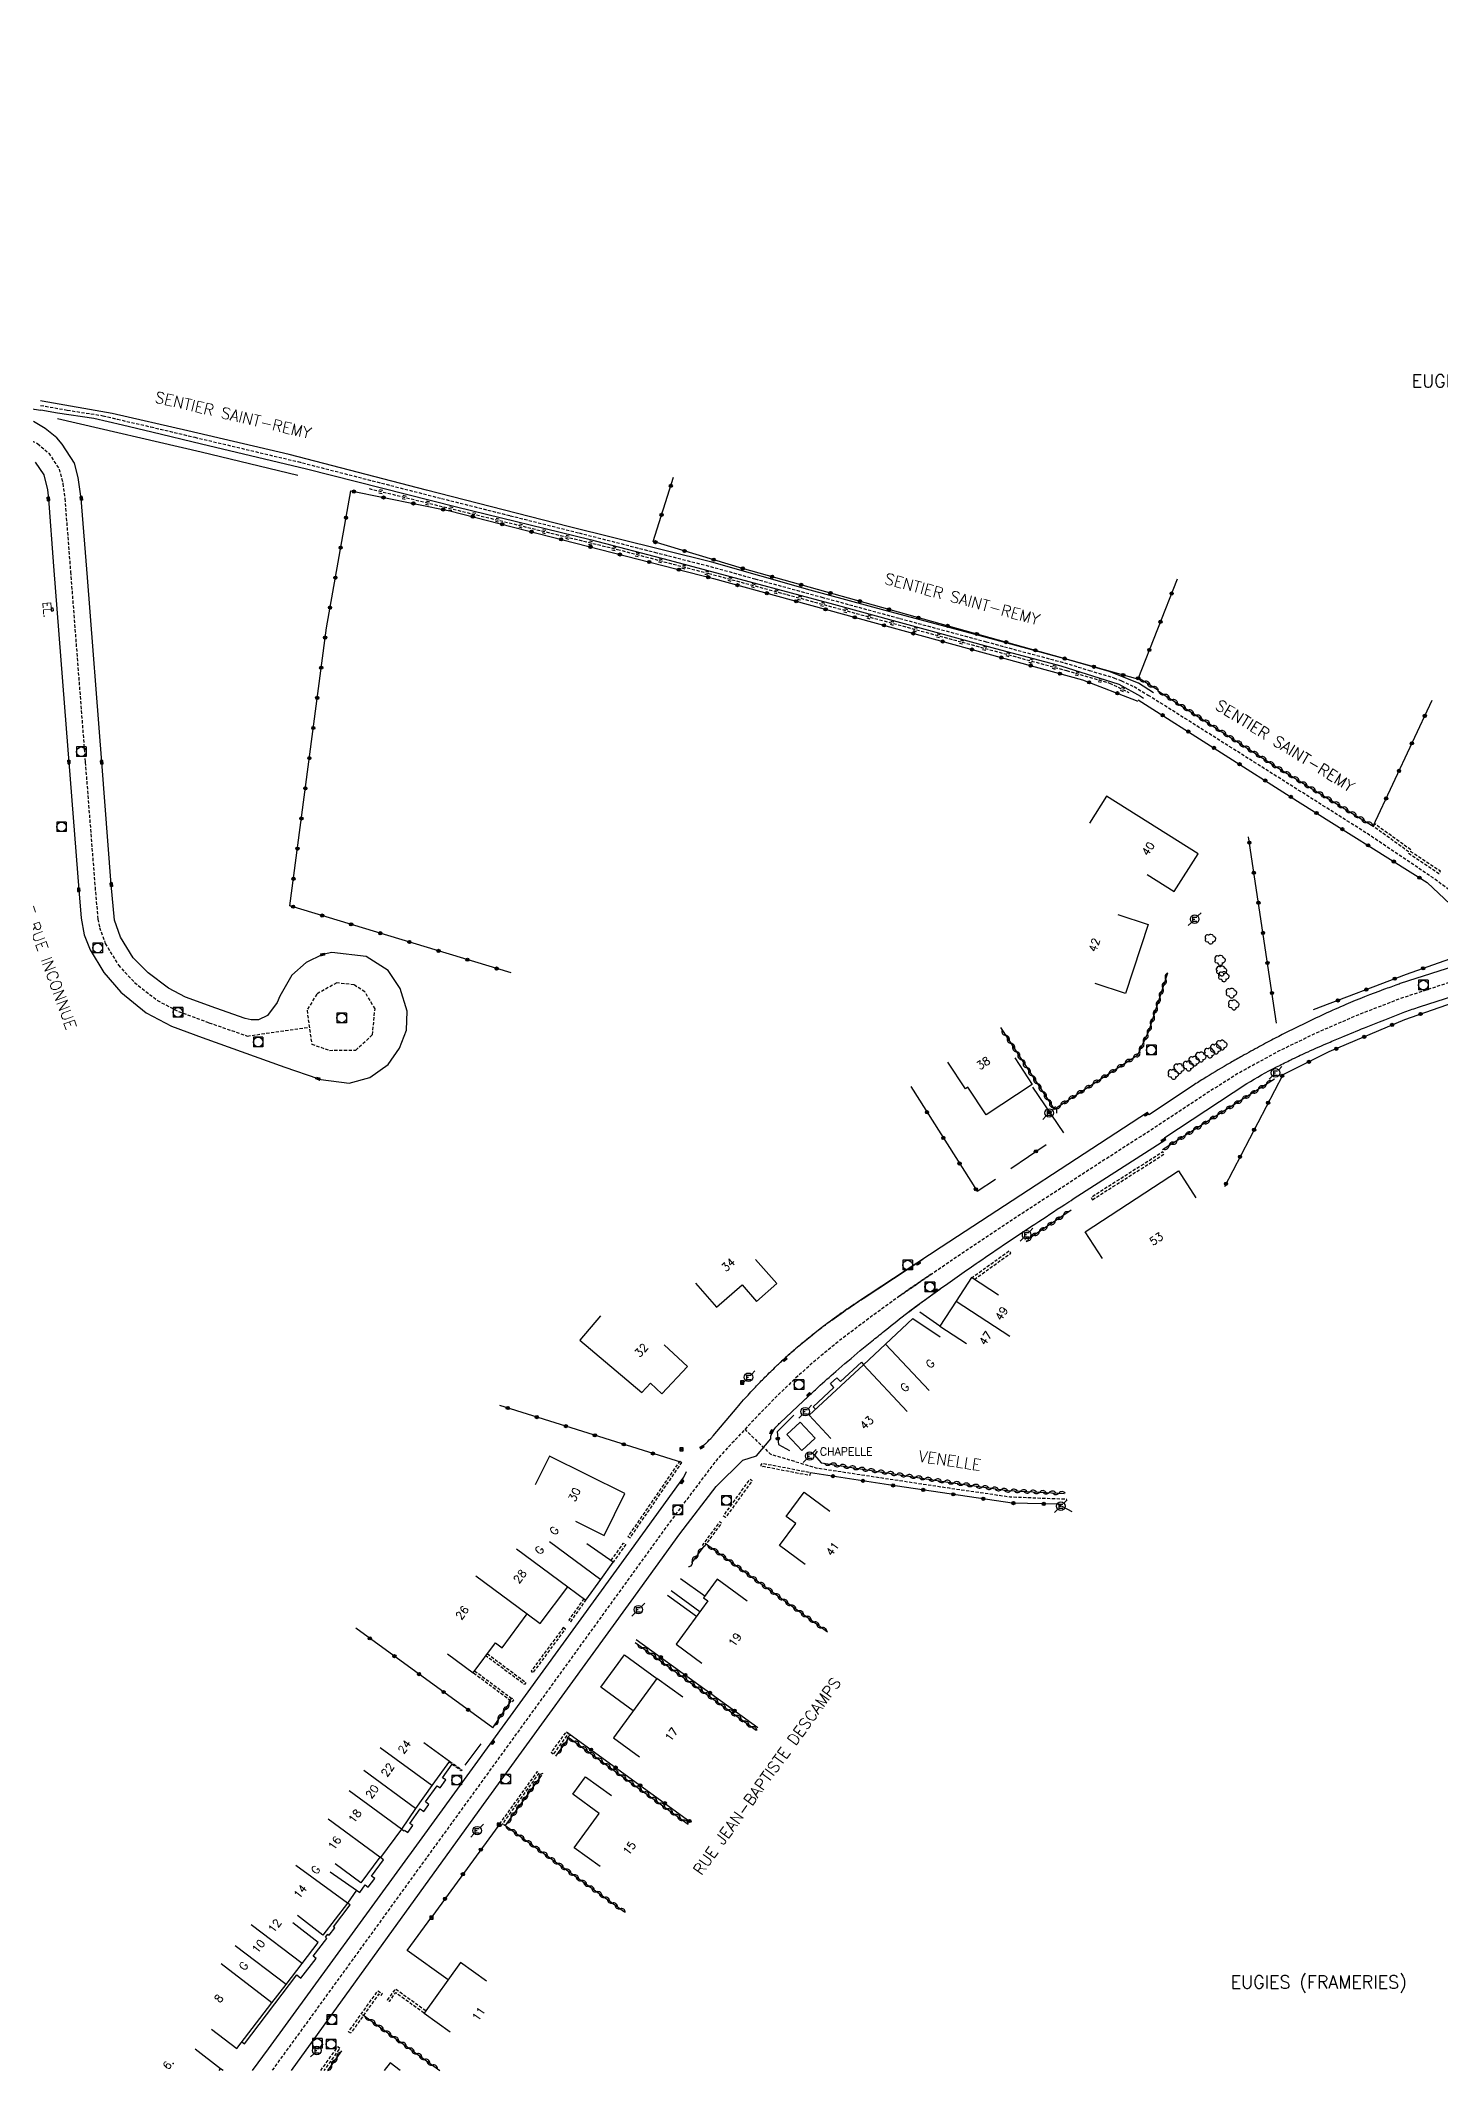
# Model space of a CAD drawing. Header units: millimetres. Extents: x 115000 to 115986, y 120000 to 121000.
# Drawn here: x 115221.2 to 115440, y 119999.9 to 120317.1 of the extents above; entities that cross this region are included whole.
import ezdxf
from ezdxf.enums import TextEntityAlignment as Align

# ---------------------------------------------------------------- set-up
doc = ezdxf.new("R2010")
doc.units = ezdxf.units.MM
doc.linetypes.add('DASHED', pattern=[0.75, 0.5, -0.25])
doc.layers.get('0').update_dxf_attribs({"linetype": 'CONTINUOUS'})
for name, color, linetype in [('W0001', 6, 'DASHED'), ('W0008', 7, 'CONTINUOUS'), ('W0100', 7, 'CONTINUOUS'), ('W0112', 1, 'DASHED'), ('W0220', 5, 'DASHED'), ('W0300', 7, 'CONTINUOUS'), ('W0302', 3, 'CONTINUOUS'), ('W0310', 3, 'CONTINUOUS'), ('W0322', 7, 'CONTINUOUS'), ('W0330', 7, 'CONTINUOUS'), ('W0400', 7, 'CONTINUOUS'), ('W0420', 7, 'CONTINUOUS'), ('W0471', 7, 'CONTINUOUS'), ('W0980', 7, 'CONTINUOUS'), ('W0984', 7, 'CONTINUOUS'), ('W0989', 7, 'CONTINUOUS'), ('W0991', 7, 'CONTINUOUS'), ('W1102', 7, 'CONTINUOUS')]:
    doc.layers.add(name, color=color, linetype=linetype)
doc.styles.get("Standard").update_dxf_attribs({"font": 'romans.shx', "width": 0.85})

# ---------------------------------------------------------------- blocks, each defined once
blk = doc.blocks.new('T400')
for p, q in [((-0.15, 0.3), (0.15, 0.3)), ((-0.15, -0.25), (-0.15, 0.3)), ((-0.15, 0.15), (0.15, 0.15)), ((-0.15, 0), (0.15, 0)), ((0.15, 0.3), (0.15, -0.25)), ((-0.15, -0.15), (0.15, -0.15)), ((-0.15, -0.25), (-0.15, -0.3)), ((-0.15, -0.3), (0.15, -0.3)), ((0.15, -0.3), (0.15, -0.25))]:
    blk.add_line(p, q)
blk = doc.blocks.new('T420')
for p, q in [((0.75, 0.75), (-0.75, 0.75)), ((-0.75, 0.75), (-0.75, -0.75)), ((0.75, 0.75), (0.75, -0.75)), ((0.75, -0.75), (-0.75, -0.75))]:
    blk.add_line(p, q)
blk.add_ellipse((0, 0), major_axis=(-0.53, 0.53), ratio=1, start_param=3.926991, end_param=10.210176)
blk = doc.blocks.new('t310o')
at = {"color": 0, "linetype": 'Continuous'}
for centre, start, end in [((-0.5, 0.38), 216.8699, 323.1304), ((0.5, -0.37), 36.8699, 143.1303)]:
    blk.add_arc(centre, 0.625, start, end, dxfattribs=at)
blk = doc.blocks.new('t322o')
at = {"color": 0, "linetype": 'Continuous'}
for radius in [0.25, 0.15]:
    blk.add_circle((0, 0), radius, dxfattribs=at)
blk = doc.blocks.new('t220o')
at = {"color": 0, "linetype": 'Continuous'}
for p, q in [((-0.25, 0.25), (0.25, 0.25)), ((-0.25, -0.25), (0.25, -0.25))]:
    blk.add_line(p, q, dxfattribs=at)
blk = doc.blocks.new('T471')
for p, q in [((-0.333334, 0.333334), (-0.333334, -0.333334)), ((-0.333334, 0.333334), (0.333334, 0.333334)), ((-0.333334, 0), (0, 0)), ((0.500001, 0.500001), (1.000002, 1.000002)), ((-0.500001, -0.500001), (-1.000002, -1.000002)), ((-0.333334, -0.333334), (0.333334, -0.333334))]:
    blk.add_line(p, q)
blk.add_ellipse((0, 0), major_axis=(0.471405, 0.471405), ratio=1, start_param=5.4977871438, end_param=11.780972451)
blk = doc.blocks.new('t330o')
at = {"color": 0, "linetype": 'Continuous'}
for p, q in [((0.25, -0.25), (-0.25, 0.25)), ((-0.25, -0.25), (0.25, 0.25)), ((-0.25, 0.25), (-0.25, -0.25)), ((0.25, 0.25), (-0.25, 0.25)), ((0.25, -0.25), (0.25, 0.25)), ((-0.25, -0.25), (0.25, -0.25)), ((-0.25, -0.25), (-0.25, -0.25))]:
    blk.add_line(p, q, dxfattribs=at)
blk = doc.blocks.new('T300')
for p, q in [((-0.8, 0.51), (-0.86, 0.34)), ((-0.86, 0.34), (-0.86, 0.17)), ((-0.86, 0.17), (-0.74, 0.06)), ((-0.69, 0.63), (-0.8, 0.51)), ((-0.8, -0.06), (-0.74, 0.06)), ((-0.74, 0.06), (-0.69, 0.11)), ((-0.57, 0.69), (-0.69, 0.63)), ((-0.46, 0.69), (-0.57, 0.69)), ((-0.29, 0.63), (-0.46, 0.69)), ((-0.29, 0.63), (-0.17, 0.74)), ((-0.23, 0.57), (-0.29, 0.63)), ((-0.17, 0.74), (-0.06, 0.8)), ((-0.06, 0.8), (0.06, 0.8)), ((0.06, 0.8), (0.23, 0.74)), ((0.23, 0.74), (0.34, 0.63)), ((0.34, 0.63), (0.4, 0.51)), ((0.46, 0.46), (0.34, 0.46)), ((0.4, 0.51), (0.4, 0.46)), ((0.57, 0.4), (0.46, 0.46)), ((0.57, 0.4), (0.69, 0.29)), ((0.69, 0.29), (0.74, 0.17)), ((0.74, 0.06), (0.69, -0.17)), ((0.74, 0.17), (0.74, 0.06)), ((-0.8, -0.17), (-0.8, -0.06)), ((-0.8, -0.23), (-0.8, -0.17)), ((-0.74, -0.34), (-0.8, -0.23)), ((-0.69, -0.4), (-0.74, -0.34)), ((-0.51, -0.46), (-0.69, -0.4)), ((-0.4, -0.46), (-0.51, -0.46)), ((-0.4, -0.46), (-0.34, -0.46)), ((-0.34, -0.46), (-0.34, -0.4)), ((-0.34, -0.51), (-0.34, -0.46)), ((-0.29, -0.63), (-0.34, -0.51)), ((-0.17, -0.74), (-0.29, -0.63)), ((-0.06, -0.8), (-0.17, -0.74)), ((0.06, -0.8), (-0.06, -0.8)), ((0.17, -0.74), (0.06, -0.8)), ((0.23, -0.69), (0.17, -0.74)), ((0.29, -0.46), (0.23, -0.46)), ((0.29, -0.63), (0.23, -0.69)), ((0.46, -0.4), (0.29, -0.46)), ((0.34, -0.51), (0.29, -0.63)), ((0.34, -0.51), (0.34, -0.46)), ((0.57, -0.34), (0.46, -0.4)), ((0.63, -0.29), (0.57, -0.34)), ((0.69, -0.17), (0.63, -0.29))]:
    blk.add_line(p, q)

msp = doc.modelspace()

# ---------------------------------------------------------------- linework, layer by layer
at = {"layer": 'W0001', "flags": 128}
for points in [[(115527.16, 120317.1), (115520.33, 120301.11), (115507.72, 120273.6), (115491.04, 120237.22), (115470.23, 120191.94), (115467.6, 120186.24), (115465.73, 120182.54), (115463.9, 120179.89), (115462.37, 120178.04), (115461.34, 120176.99), (115460.24, 120176.16), (115458.04, 120175.41), (115455.93, 120174.7), (115452.32, 120173.49), (115446.56, 120171.6), (115438.93, 120169.16), (115433.55, 120167.37), (115427.11, 120164.88), (115420.54, 120162.04), (115414.81, 120159.27), (115408.48, 120155.8), (115403.74, 120152.82), (115395.73, 120147.53), (115386.1, 120141.35), (115371.16, 120131.6), (115364.63, 120127.23), (115355.49, 120120.96)], [(115455.5, 120174.56), (115445.52, 120181.45), (115438.87, 120186.3), (115428.68, 120193.18), (115394.4, 120214.81)], [(115360.46, 120124.43), (115356.05, 120121.39), (115351.35, 120117.98), (115346.07, 120114.01), (115342.02, 120110.66), (115338.98, 120107.92), (115336.44, 120105.48), (115333.45, 120102.41), (115329.62, 120098.34), (115327.04, 120095.58), (115323.79, 120091.29), (115319.42, 120085.46), (115300.54, 120059.4), (115271.73, 120019.71), (115257.4, 120000)], [(115331.29, 120100.19), (115335.27, 120096.32), (115338.08, 120095.48), (115342.41, 120094.16), (115353.98, 120092.4), (115363.26, 120091.01), (115372.75, 120089.63), (115381.62, 120089.28)]]:
    msp.add_lwpolyline(points, dxfattribs=at)
at = {"layer": 'W0001'}
for points in [[(115119.67, 120269.91), (115164.24, 120263.48), (115208.8, 120257.04), (115217.12, 120255.81), (115220.78, 120254.15), (115222.51, 120252.65), (115224.14, 120250.18), (115224.73, 120247.9), (115225.03, 120245.55), (115225.92, 120234.12), (115228.22, 120204.39), (115229.75, 120184.86), (115230.19, 120179.87), (115230.44, 120178.57), (115231.35, 120176.06), (115233.41, 120172.68), (115235.92, 120169.97), (115239.5, 120167.16), (115242.8, 120165.43), (115247.56, 120163.68), (115253.55, 120161.61), (115263.25, 120162.98)], [(115221.24, 120260.12), (115225.41, 120259.38), (115230.99, 120258.51), (115233.24, 120257.96), (115238.49, 120256.76), (115245.33, 120255.14), (115261.46, 120251.33), (115283.89, 120245.58), (115294.65, 120242.89), (115305.42, 120240.19), (115317.21, 120237.18), (115325.95, 120234.95), (115332.9, 120233.02), (115343.35, 120230.16), (115355.53, 120226.84), (115369.01, 120223.2), (115372.59, 120222.23), (115381.28, 120219.9), (115385.15, 120218.73), (115389.01, 120217.56), (115390.16, 120217.11), (115392.14, 120216.19), (115394.42, 120214.82)], [(115262.88, 120165.63), (115263.61, 120160.33), (115266.4, 120159.37), (115270.5, 120159.41), (115273.1, 120161.8), (115273.51, 120165.85), (115271.93, 120168.51), (115270.21, 120169.61), (115267.52, 120169.91), (115264.4, 120168.15), (115262.88, 120165.63)]]:
    msp.add_lwpolyline(points, dxfattribs=at)
at = {"layer": 'W0008'}
msp.add_line((115395.21, 120215.23), (115392.85, 120216.74), dxfattribs=at)
for points in [[(115118.44, 120274.19), (115152.46, 120269.73), (115221.27, 120259.4)], [(115392.85, 120216.74), (115388.27, 120218.54), (115381.89, 120220.38), (115367.54, 120224.27), (115353.24, 120228.08), (115341.51, 120231.26), (115326.17, 120235.65), (115303.68, 120241.19), (115281.55, 120246.89), (115260.09, 120252.44), (115244.24, 120256.17), (115232.41, 120258.85), (115221.49, 120260.79), (115221.22, 120260.82)], [(115221.27, 120259.41), (115223.88, 120258.94), (115229.57, 120258.15), (115234.06, 120257.07), (115238.65, 120256.01), (115246.41, 120254.1), (115262.82, 120250.22), (115286.24, 120244.28), (115307.15, 120239.19), (115319.49, 120235.93), (115331.96, 120232.59), (115345.18, 120229.06), (115370.47, 120222.13), (115380.68, 120219.42), (115389.75, 120216.59), (115393.13, 120214.71), (115393.63, 120214.4)], [(115220.39, 120251.23), (115221.74, 120249.27), (115222.33, 120246.92), (115222.47, 120245.5), (115223.28, 120234.98), (115225.51, 120206.34), (115225.66, 120204.41), (115227.21, 120184.45), (115227.57, 120180.01), (115228.07, 120177.42), (115228.99, 120175.05), (115231.1, 120171.55), (115233.8, 120168.47), (115237.75, 120165.24), (115241.7, 120163.15), (115246.49, 120161.38), (115259.44, 120156.76), (115264.58, 120154.96), (115265.02, 120154.83), (115269.46, 120154.27), (115272.7, 120155.14), (115275.57, 120157.14), (115277.36, 120159.69), (115278.41, 120162.51), (115278.51, 120165.51), (115277.45, 120169.04), (115275.56, 120171.83), (115272.11, 120174.03), (115266.74, 120174.64), (115265.29, 120174.35), (115262.76, 120173.1), (115260.49, 120171.12), (115258.63, 120167.86), (115258.21, 120166.82), (115256.73, 120164.82), (115255.3, 120164.13), (115254.14, 120164.15), (115253.23, 120164.35), (115248.63, 120165.98), (115243.91, 120167.7), (115241.25, 120169.07), (115238.03, 120171.46), (115235.72, 120173.82), (115233.71, 120177.07), (115232.81, 120179.73), (115232.28, 120185.27), (115230.79, 120204.37), (115228.57, 120233.25), (115227.6, 120245.6), (115227.13, 120248.87), (115226.54, 120251.09), (115224.63, 120254.07), (115223.76, 120255.05), (115221.94, 120256.51), (115220.12, 120257.58)]]:
    msp.add_lwpolyline(points, dxfattribs=at)
at = {"layer": 'W0008', "flags": 128}
for points in [[(115449.4, 120174.82), (115433.76, 120169.79, 0.007841), (115433.36, 120169.66, 0.001388), (115431.15, 120168.86, 0.014571), (115425.26, 120166.53, 0.012418), (115418.5, 120163.42, 0.004148), (115414.22, 120161.28, 0.00712), (115411.76, 120159.97, 0.002577), (115409.04, 120158.47, 0.003771), (115407.2, 120157.42, 0.004902), (115403.41, 120155.17, 0.010075), (115401.6, 120154.02), (115394.52, 120149.31), (115394.25, 120149.67), (115362.02, 120128.64), (115348.91, 120120.03, 0.008732), (115346.74, 120118.55, 0.006642), (115343.94, 120116.52, 0.008725), (115343.36, 120116.07, 0.001194), (115339.23, 120112.73, 0.010379), (115338.54, 120112.15, 0.004027), (115336.82, 120110.6)], [(115356.97, 120118.53, -0.002535), (115360.13, 120120.89, -0.005777), (115361.54, 120121.9, -0.000155), (115367.46, 120126.06, -0.002985), (115367.77, 120126.27, -0.002025), (115372.31, 120129.35, -0.002126), (115376.66, 120132.24, -0.000733), (115381.31, 120135.3, -0.002591), (115382.63, 120136.15), (115397.13, 120145.44), (115396.95, 120145.75), (115409.76, 120154.18, -0.022255), (115414.41, 120156.77, -0.000959), (115416.41, 120157.78, -0.003801), (115416.92, 120158.03, -0.006582), (115419.35, 120159.16, -0.005088), (115422.53, 120160.56, -0.003227), (115424.63, 120161.45, -0.001939), (115428.16, 120162.89, -0.00471), (115434.49, 120165.37, -0.013402), (115436.75, 120166.16), (115461.28, 120174.02, 0.023338)], [(115324.28, 120097.36, 0.023605), (115325.01, 120097.81, 0.046852), (115325.34, 120098.08, 0.003658), (115326.18, 120098.94, 0.017276), (115326.35, 120099.13), (115330.1, 120103.58, -0.00829), (115331.12, 120104.76, -0.004735), (115332.97, 120106.77, -0.008223), (115334.45, 120108.3, -0.006855), (115336.28, 120110.08, -0.006313), (115337.48, 120111.2, -0.004452), (115339.23, 120112.74, -0.009633), (115341.96, 120115.02, -0.012241), (115344.19, 120116.73, -0.005542), (115347.07, 120118.77, -0.005917), (115349.82, 120120.63), (115359.14, 120126.76)], [(115260.48, 120000), (115290.48, 120041.54), (115313.57, 120073.31), (115321.13, 120083.86), (115326.83, 120091.23), (115331.02, 120095.33), (115333.14, 120096.05), (115335.35, 120098.67), (115335.35, 120098.96, -0.056066), (115335.37, 120099.1, -0.036028), (115335.57, 120099.64, -0.050885), (115335.77, 120099.99, -0.022594), (115336.29, 120100.64, -0.024204), (115336.84, 120101.2), (115340.47, 120104.62, -0.002271), (115341.08, 120105.2, -0.000832), (115342.77, 120106.75, -0.007493), (115345.51, 120109.2, -0.005471), (115349.36, 120112.46, -0.001892), (115351.41, 120114.14, -0.002053), (115353.32, 120115.68, -0.002859), (115356.8, 120118.44, -0.00891), (115357.94, 120119.3), (115361.77, 120122.09)]]:
    msp.add_lwpolyline(points, format="xyb", dxfattribs=at)
for points in [[(115342.35, 120103.31), (115341.99, 120103.69), (115345.24, 120106.71), (115344.71, 120107.35), (115345.69, 120108.24), (115346.28, 120107.66), (115349.53, 120110.66), (115349.86, 120110.26)], [(115254.35, 120000), (115256.85, 120003.42), (115280.48, 120035.79), (115313.62, 120081.42), (115321.79, 120092.68), (115322.19, 120093.6)], [(115319.25, 120074.25), (115323.76, 120070.96)], [(115319.79, 120074.97), (115324.29, 120071.69)], [(115321.26, 120076.88), (115325.07, 120074.14)], [(115313.88, 120056.21), (115308.81, 120059.88), (115312.48, 120064.94), (115317.55, 120061.27)], [(115277.64, 120037.71), (115278.05, 120037.43), (115278.13, 120037.54), (115278.64, 120037.17), (115279.41, 120038.28), (115278.94, 120038.62), (115280.59, 120040.88), (115281.13, 120040.49), (115281.91, 120041.59), (115281.4, 120041.97), (115283.2, 120044.47), (115283.69, 120044.16), (115284.56, 120045.4), (115284.08, 120045.74), (115285.56, 120047.84)], [(115270.62, 120028.2), (115271.13, 120027.83), (115271.97, 120029.01), (115272.46, 120028.64), (115273.46, 120029.98), (115272.98, 120030.39), (115274.84, 120032.93), (115274.37, 120033.27)], [(115252.71, 120004.48), (115253.12, 120004.17), (115261.31, 120014.95), (115261.94, 120014.46), (115264.29, 120017.5), (115263.82, 120017.85), (115266, 120020.65), (115265.77, 120020.84), (115266.12, 120021.31), (115266.34, 120021.14), (115267.22, 120022.28), (115267, 120022.44), (115269.62, 120025.87), (115269.19, 120026.13)], [(115284.93, 120014.19), (115278.53, 120018.78), (115282.38, 120024.01)], [(115249.78, 120000), (115249.36, 120000.27)]]:
    msp.add_lwpolyline(points, dxfattribs=at)
at = {"layer": 'W0100'}
for p, q in [((115222.87, 120228.49), (115222.9, 120228.03)), ((115222.9, 120228.03), (115223.21, 120228.05))]:
    msp.add_line(p, q, dxfattribs=at)
msp.add_lwpolyline([(115222.87, 120228.49), (115223.18, 120228.51), (115223.21, 120228.05)], dxfattribs=at)
at = {"layer": 'W0100', "flags": 128}
for points in [[(115394.17, 120186.82), (115398.4, 120184.16), (115402.15, 120190.09), (115387.86, 120199.1), (115385.19, 120194.88)], [(115389.62, 120180.6), (115394.37, 120179.04), (115390.81, 120168.25), (115386.07, 120169.82)], [(115373.49, 120158.2), (115376.24, 120154.03), (115369.04, 120149.28), (115366.18, 120153.62), (115365.78, 120153.36), (115363.03, 120157.53)], [(115387.23, 120126.85), (115384.5, 120131.04), (115399.09, 120140.54), (115401.82, 120136.35)], [(115323.58, 120122.98), (115326.89, 120119.23), (115330.88, 120122.74), (115333.15, 120120.16), (115336.3, 120122.94), (115333, 120126.69)], [(115370.94, 120121.15), (115366.75, 120123.88), (115364.35, 120120.2), (115361.79, 120116.3), (115365.97, 120113.56)], [(115308.73, 120117.92), (115305.51, 120114.09), (115315.21, 120105.94), (115316.57, 120107.38), (115318.36, 120105.7), (115322.35, 120109.97), (115318.7, 120113.38)], [(115344.75, 120098.72), (115341.35, 120102.39), (115349.86, 120110.26), (115353.3, 120113.49), (115357.56, 120117.46), (115361.83, 120114.61)], [(115304.84, 120085.83), (115309.32, 120083.6), (115312.56, 120090.13), (115300.77, 120095.98), (115298.54, 120091.51)], [(115340.73, 120079.05), (115336.71, 120082.03), (115339.26, 120085.48), (115337.79, 120086.57), (115340.59, 120090.36), (115344.6, 120087.39)], [(115284.84, 120065.12), (115288.85, 120062.14), (115292.32, 120066.8), (115293.36, 120066.03), (115297.31, 120071.33), (115299.34, 120069.82), (115303.66, 120075.55), (115306.47, 120073.49), (115308.83, 120076.69), (115310.74, 120079.44), (115306.64, 120082.29)], [(115331.69, 120073.34), (115326.97, 120076.78), (115324.87, 120073.87), (115325.52, 120073.37), (115320.58, 120066.6), (115324.61, 120063.65)], [(115321.6, 120058.34), (115317.55, 120061.27), (115310.8, 120051.96), (115314.85, 120049.03)], [(115281.13, 120051.27), (115285.17, 120048.33), (115282.41, 120044.53), (115279.83, 120040.96), (115277.64, 120037.71), (115274.37, 120033.27), (115274.26, 120033.35), (115271.31, 120029.32), (115267.28, 120032.28)], [(115308.71, 120031.86), (115304.66, 120034.79), (115308.56, 120040.15), (115304.42, 120043.16), (115306.42, 120045.91), (115310.46, 120042.97)], [(115266.51, 120031.04), (115270.62, 120028.2), (115269.19, 120026.13), (115265.36, 120021.17), (115261.4, 120024.23)], [(115247.94, 120006.46), (115251.91, 120003.43), (115257.39, 120010.59), (115259.6, 120013.43), (115262.12, 120016.72), (115264.64, 120020.03), (115260.67, 120023.06)], [(115290.94, 120013.98), (115286.88, 120016.9), (115281.18, 120008.95), (115285.24, 120006.04)], [(115249.15, 120000), (115249.36, 120000.27), (115245.42, 120003.35)], [(115277.45, 120000), (115275.87, 120001.2), (115274.96, 120000)]]:
    msp.add_lwpolyline(points, dxfattribs=at)
msp.add_lwpolyline([(115339.97, 120101.3), (115337.9, 120099.38), (115340.22, 120096.88), (115342.29, 120098.8)], close=True, dxfattribs=at)
at = {"layer": 'W0112', "flags": 128}
for points in [[(115429.77, 120194.74), (115429.54, 120194.41), (115435.01, 120190.48), (115434.95, 120190.22), (115439.8, 120187), (115440.02, 120187.34), (115435.4, 120190.4), (115435.46, 120190.65)], [(115385.63, 120136.04), (115396.86, 120143.16), (115396.65, 120143.5), (115385.42, 120136.38)], [(115375.32, 120129.52), (115375.63, 120129.75), (115375.62, 120129.87), (115375.39, 120130.07), (115375.08, 120129.84)], [(115313.04, 120083.42), (115313.37, 120083.2), (115321.46, 120094.97), (115321.13, 120095.2)], [(115334.09, 120094.3), (115334.16, 120094.4), (115341.52, 120092.99), (115341.59, 120093.38), (115333.98, 120094.84), (115333.76, 120094.52)], [(115328.3, 120086.4), (115327.97, 120086.63), (115332.14, 120092.41), (115332.47, 120092.18)], [(115325.02, 120081.88), (115327.68, 120085.48), (115327.35, 120085.71), (115324.7, 120082.11)], [(115302.94, 120069.19), (115297.9, 120062.38), (115298.23, 120062.14), (115303.26, 120068.95)], [(115301.36, 120049.43), (115301.04, 120049.67), (115303.42, 120052.91), (115303.74, 120052.68)], [(115293.19, 120038.17), (115299.18, 120046.46), (115298.85, 120046.7), (115292.87, 120038.41)], [(115269.71, 120005.84), (115269.38, 120006.07), (115273.97, 120012.48), (115274.64, 120012.02), (115274.41, 120011.69), (115274.07, 120011.93)]]:
    msp.add_lwpolyline(points, close=True, dxfattribs=at)
for points in [[(115367.19, 120123.59), (115372.89, 120127.71), (115372.65, 120128.03), (115366.83, 120123.82)], [(115310.41, 120079.67), (115312.37, 120082.41), (115312.7, 120082.17), (115310.74, 120079.44)], [(115306.15, 120073.73), (115303.78, 120070.35), (115304.11, 120070.12), (115306.47, 120073.49)], [(115291.07, 120065.12), (115297.09, 120060.63), (115296.85, 120060.31), (115290.83, 120064.79)], [(115289.08, 120062.45), (115295.18, 120057.91), (115294.94, 120057.59), (115288.84, 120062.13)], [(115285.17, 120048.33), (115287.06, 120046.97), (115286.97, 120046.84), (115285.08, 120048.19)], [(115281.44, 120009.32), (115276.67, 120012.74), (115275.43, 120011.04), (115275.76, 120010.81), (115276.76, 120012.19), (115281.21, 120008.99)], [(115265.02, 120000), (115267.71, 120003.75), (115268.03, 120003.52), (115265.51, 120000)]]:
    msp.add_lwpolyline(points, dxfattribs=at)
at = {"layer": 'W0220'}
msp.add_lwpolyline([(115272.6, 120247.12), (115311.42, 120237.62), (115325.68, 120233.86), (115337.88, 120230.57), (115365.26, 120223.14), (115381.57, 120218.7), (115388.32, 120216.74), (115391.31, 120215.28)], dxfattribs=at)
at = {"layer": 'W0302'}
msp.add_lwpolyline([(115223.89, 120258.08), (115246.32, 120252.84), (115261.43, 120249.22)], dxfattribs=at)
at = {"layer": 'W0310'}
msp.add_line((115392.96, 120217.52), (115395.95, 120215.61), dxfattribs=at)
at = {"layer": 'W0310', "flags": 128}
for points in [[(115395.83, 120215.59), (115414.45, 120203.62), (115429.54, 120194.41)], [(115371.25, 120162.94), (115379.65, 120150.18), (115392.75, 120158.67), (115394.46, 120162.36), (115397.43, 120171.5)], [(115414.1, 120154.88), (115396.61, 120143.84)], [(115382.31, 120134.41), (115375.62, 120129.87)], [(115343.23, 120094.94), (115363.1, 120091.94), (115372.42, 120090.61), (115381.23, 120090.17)], [(115324.91, 120081.93), (115322.96, 120079.33)], [(115325.11, 120082.37), (115344.21, 120068.53)], [(115314.16, 120066.89), (115333.07, 120053.18)], [(115291.92, 120053.56), (115294.79, 120057.78)], [(115301.76, 120049.14), (115303.85, 120051.98), (115322.44, 120038.51)], [(115293.88, 120038.27), (115299.58, 120046.17)], [(115293.6, 120038.48), (115312.48, 120024.8)], [(115271.54, 120008.78), (115283.66, 120000)], [(115266.12, 120000), (115268.33, 120003.09)]]:
    msp.add_lwpolyline(points, dxfattribs=at)
at = {"layer": 'W0322'}
msp.add_line((115398.9, 120232.95), (115392.74, 120217.37), dxfattribs=at)
for points in [[(115392.74, 120217.37), (115330.96, 120234.66), (115316.98, 120238.86), (115320.16, 120248.9)], [(115294.79, 120171.46), (115260.22, 120181.96), (115265.92, 120225.39), (115269.71, 120246.76), (115285.22, 120243.66), (115326.41, 120233.07), (115384.1, 120217.25), (115392.47, 120214.04), (115392.68, 120213.91)]]:
    msp.add_lwpolyline(points, dxfattribs=at)
at = {"layer": 'W0322', "flags": 128}
for points in [[(115392.81, 120214.14), (115417.68, 120198.32), (115437.95, 120185.6), (115443.3, 120180.54), (115445.29, 120179.61), (115449.13, 120176.34), (115434.65, 120171.24), (115420.14, 120165.69)], [(115429.54, 120194.41), (115438.72, 120214.05)], [(115414.41, 120163.63), (115410.03, 120192.72)], [(115467.89, 120148.78), (115478.86, 120165.79), (115465.02, 120174.81), (115434.39, 120164.16), (115422.61, 120159.13), (115415.38, 120155.56), (115406.26, 120138.03)], [(115357.24, 120153.72), (115367.6, 120137.38), (115370.47, 120139.25)], [(115376.27, 120153.63), (115381.12, 120146.51)], [(115372.86, 120140.92), (115378.39, 120144.68)], [(115361.79, 120116.3), (115358.67, 120118.45)], [(115321.46, 120094.97), (115293.01, 120103.9)], [(115338.95, 120102.38), (115336.35, 120099.79), (115336.55, 120097.8), (115338.28, 120096.87)], [(115342.64, 120096.76), (115342.21, 120096.13), (115343.23, 120094.94)], [(115382.49, 120087.26), (115380.21, 120088.46), (115373.08, 120088.66), (115353.77, 120091.51), (115341.59, 120093.38)], [(115291.92, 120053.56), (115270.52, 120069.1)], [(115314.33, 120067.36), (115333.35, 120053.57)], [(115303.42, 120052.91), (115322.74, 120038.92)], [(115287.58, 120047.7), (115290.11, 120051.05)], [(115292.86, 120038.34), (115282.38, 120024.01)]]:
    msp.add_lwpolyline(points, dxfattribs=at)
at = {"layer": 'W1102', "flags": 128}
for points in [[(115364.35, 120120.2), (115372.73, 120114.74)], [(115353.3, 120113.49), (115360.14, 120106.21)], [(115349.86, 120110.26), (115356.7, 120102.97)], [(115295.62, 120081.49), (115303.66, 120075.55)], [(115300.79, 120082.63), (115308.83, 120076.69)], [(115289.27, 120077.27), (115297.31, 120071.33)], [(115282.41, 120044.53), (115274.32, 120050.41)], [(115279.83, 120040.96), (115271.77, 120046.86)], [(115277.64, 120037.71), (115269.45, 120043.7)], [(115274.26, 120033.35), (115266.19, 120039.25)], [(115269.19, 120026.13), (115261.12, 120032.03)], [(115262.12, 120016.72), (115254.17, 120022.78)], [(115259.6, 120013.43), (115251.66, 120019.51)], [(115257.39, 120010.59), (115249.45, 120016.67)]]:
    msp.add_lwpolyline(points, dxfattribs=at)

# ---------------------------------------------------------------- block references
at = {"layer": 'W0220'}
for p, rotation in [((115274.42, 120246.67), 346.2501625097448), ((115278.06, 120245.78), 346.2501625097448), ((115281.71, 120244.89), 346.2501625097448), ((115285.35, 120244), 346.2501625097448), ((115288.99, 120243.1), 346.2501625097448), ((115292.63, 120242.21), 346.2501625097448), ((115296.27, 120241.32), 346.2501625097448), ((115299.92, 120240.43), 346.2501625097448), ((115303.56, 120239.54), 346.2501625097448), ((115307.2, 120238.65), 346.2501625097448), ((115310.85, 120237.76), 346.2501625097448), ((115314.47, 120236.81), 345.2354288717742), ((115318.1, 120235.86), 345.2354288717742), ((115321.73, 120234.9), 345.2354288717742), ((115325.35, 120233.95), 345.2354288717742), ((115328.97, 120232.97), 344.9035589214506), ((115332.6, 120231.99), 344.9035589214506), ((115336.21, 120231.02), 344.9035589214506), ((115339.84, 120230.04), 344.8300350370581), ((115343.45, 120229.06), 344.8300350370581), ((115347.07, 120228.07), 344.8300350370581), ((115350.69, 120227.09), 344.8300350370581), ((115354.31, 120226.11), 344.8300350370581), ((115357.93, 120225.13), 344.8300350370581), ((115361.55, 120224.15), 344.8300350370581), ((115365.17, 120223.17), 344.8300350370581), ((115368.79, 120222.18), 344.7716513277911), ((115372.41, 120221.2), 344.7716513277911), ((115376.02, 120220.21), 344.7716513277911), ((115379.64, 120219.23), 344.7716513277911), ((115383.25, 120218.21), 343.809644862279), ((115386.85, 120217.17), 343.809644862279), ((115390.32, 120215.77), 333.9124682232978)]:
    msp.add_blockref('t220o', p, dxfattribs=dict(at, rotation=rotation))
at = {"layer": 'W0300'}
for p in [(115404.11, 120176.74), (115405.62, 120173.43), (115405.86, 120171.77), (115406.2, 120170.89), (115407.4, 120168.31), (115407.77, 120166.47), (115404, 120158.96), (115404.96, 120159.57), (115405.9, 120160.19), (115399.23, 120156.5), (115400.68, 120156.92), (115401.59, 120157.68), (115402.63, 120158.34), (115398.33, 120155.62)]:
    msp.add_blockref('T300', p, dxfattribs=at)
at = {"layer": 'W0310'}
for p, rotation in [((115393.8, 120216.98), 327.4446229372924), ((115395.07, 120216.17), 327.4446229372924), ((115396.83, 120214.94), 327.2599034234906), ((115398.1, 120214.13), 327.2599034234906), ((115399.36, 120213.32), 327.2599034234906), ((115400.62, 120212.51), 327.2599034234906), ((115401.88, 120211.7), 327.2599034234906), ((115403.14, 120210.89), 327.2599034234906), ((115404.4, 120210.08), 327.2599034234906), ((115405.67, 120209.27), 327.2599034234906), ((115406.93, 120208.45), 327.2599034234906), ((115408.19, 120207.64), 327.2599034234906), ((115409.45, 120206.83), 327.2599034234906), ((115410.71, 120206.02), 327.2599034234906), ((115411.97, 120205.21), 327.2599034234906), ((115413.24, 120204.4), 327.2599034234906), ((115414.5, 120203.59), 328.6110572397223), ((115415.78, 120202.81), 328.6110572397223), ((115417.06, 120202.03), 328.6110572397223), ((115418.34, 120201.24), 328.6110572397223), ((115419.62, 120200.46), 328.6110572397223), ((115420.9, 120199.68), 328.6110572397223), ((115422.18, 120198.9), 328.6110572397223), ((115423.46, 120198.12), 328.6110572397223), ((115424.74, 120197.34), 328.6110572397223), ((115426.02, 120196.56), 328.6110572397223), ((115427.3, 120195.78), 328.6110572397223), ((115428.58, 120194.99), 328.6110572397223), ((115396.64, 120169.06), 72.00519658796438), ((115397.1, 120170.48), 72.00519658796438), ((115395.71, 120166.2), 72.00519658796438), ((115396.17, 120167.63), 72.00519658796438), ((115394.27, 120161.94), 65.1678309081972), ((115394.78, 120163.35), 72.00519658796438), ((115395.25, 120164.78), 72.00519658796438), ((115372.07, 120161.69), 303.3717617460252), ((115372.9, 120160.44), 303.3717617460252), ((115373.72, 120159.18), 303.3717617460252), ((115393.01, 120159.22), 65.1678309081972), ((115393.64, 120160.58), 65.1678309081972), ((115374.55, 120157.93), 303.3717617460252), ((115375.37, 120156.68), 303.3717617460252), ((115389.49, 120156.55), 32.93441187573902), ((115390.75, 120157.37), 32.93441187573902), ((115392.01, 120158.18), 32.93441187573902), ((115376.2, 120155.42), 303.3717617460252), ((115377.02, 120154.17), 303.3717617460252), ((115377.85, 120152.92), 303.3717617460252), ((115384.45, 120153.29), 32.93441187573902), ((115385.71, 120154.11), 32.93441187573902), ((115386.97, 120154.92), 32.93441187573902), ((115388.23, 120155.74), 32.93441187573902), ((115411.56, 120153.28), 212.2644264239551), ((115412.83, 120154.08), 212.2644264239551), ((115378.67, 120151.67), 303.3717617460252), ((115379.5, 120150.41), 303.3717617460252), ((115380.68, 120150.84), 32.93441187573902), ((115381.94, 120151.66), 32.93441187573902), ((115383.19, 120152.48), 32.93441187573902), ((115406.49, 120150.08), 212.2644264239551), ((115407.76, 120150.88), 212.2644264239551), ((115409.03, 120151.68), 212.2644264239551), ((115410.3, 120152.48), 212.2644264239551), ((115401.42, 120146.87), 212.2644264239551), ((115402.69, 120147.68), 212.2644264239551), ((115403.95, 120148.48), 212.2644264239551), ((115405.22, 120149.28), 212.2644264239551), ((115397.61, 120144.47), 212.2644264239551), ((115398.88, 120145.27), 212.2644264239551), ((115400.15, 120146.07), 212.2644264239551), ((115381.07, 120133.57), 214.1541655496752), ((115377.34, 120131.04), 214.1541655496752), ((115378.58, 120131.88), 214.1541655496752), ((115379.82, 120132.72), 214.1541655496752), ((115376.1, 120130.2), 214.1541655496752), ((115344.72, 120094.72), 351.405181099707), ((115346.2, 120094.5), 351.405181099707), ((115347.68, 120094.27), 351.405181099707), ((115349.17, 120094.05), 351.405181099707), ((115350.65, 120093.82), 351.405181099707), ((115352.13, 120093.6), 351.405181099707), ((115353.62, 120093.38), 351.405181099707), ((115355.1, 120093.15), 351.405181099707), ((115356.58, 120092.93), 351.405181099707), ((115358.06, 120092.7), 351.405181099707), ((115359.55, 120092.48), 351.405181099707), ((115361.03, 120092.25), 351.405181099707), ((115362.51, 120092.03), 351.405181099707), ((115364, 120091.81), 351.8388607202552), ((115365.48, 120091.6), 351.8388607202552), ((115366.97, 120091.39), 351.8388607202552), ((115368.45, 120091.17), 351.8388607202552), ((115369.94, 120090.96), 351.8388607202552), ((115371.42, 120090.75), 351.8388607202552), ((115372.91, 120090.58), 357.1883381582718), ((115374.41, 120090.51), 357.1883381582718), ((115375.91, 120090.43), 357.1883381582718), ((115377.41, 120090.36), 357.1883381582718), ((115378.9, 120090.29), 357.1883381582718), ((115380.4, 120090.21), 357.1883381582718), ((115323.1, 120079.53), 233.0978459013864), ((115324.01, 120080.73), 233.0978459013864), ((115326.33, 120081.49), 324.0734731172831), ((115327.54, 120080.61), 324.0734731172831), ((115328.76, 120079.73), 324.0734731172831), ((115329.97, 120078.85), 324.0734731172831), ((115331.19, 120077.97), 324.0734731172831), ((115332.4, 120077.09), 324.0734731172831), ((115333.62, 120076.21), 324.0734731172831), ((115334.83, 120075.33), 324.0734731172831), ((115336.05, 120074.45), 324.0734731172831), ((115337.26, 120073.57), 324.0734731172831), ((115338.47, 120072.69), 324.0734731172831), ((115339.69, 120071.81), 324.0734731172831), ((115340.9, 120070.93), 324.0734731172831), ((115342.12, 120070.05), 324.0734731172831), ((115343.33, 120069.17), 324.0734731172831), ((115315.37, 120066.01), 324.0734731173001), ((115316.59, 120065.13), 324.0734731173001), ((115317.8, 120064.25), 324.0734731173001), ((115319.02, 120063.37), 324.0734731173001), ((115320.23, 120062.49), 324.0734731173001), ((115321.45, 120061.61), 324.0734731173001), ((115322.66, 120060.73), 324.0734731173001), ((115294.45, 120057.28), 55.76870247747677), ((115323.88, 120059.85), 324.0734731173001), ((115325.09, 120058.97), 324.0734731173001), ((115326.3, 120058.09), 324.0734731173001), ((115292.76, 120054.8), 55.76870247747677), ((115293.6, 120056.04), 55.76870247747677), ((115327.52, 120057.21), 324.0734731173001), ((115328.73, 120056.33), 324.0734731173001), ((115329.95, 120055.45), 324.0734731173001), ((115331.16, 120054.57), 324.0734731173001), ((115303.54, 120051.55), 53.68130547364012), ((115304.64, 120051.42), 324.0734731172963), ((115332.38, 120053.69), 324.0734731173001), ((115302.65, 120050.35), 53.68130547364012), ((115305.85, 120050.54), 324.0734731172963), ((115307.06, 120049.66), 324.0734731172963), ((115308.28, 120048.78), 324.0734731172963), ((115309.49, 120047.9), 324.0734731172963), ((115299.15, 120045.57), 54.18741001178294), ((115310.71, 120047.02), 324.0734731172963), ((115311.92, 120046.14), 324.0734731172963), ((115313.14, 120045.26), 324.0734731172963), ((115296.52, 120041.92), 54.18741001178294), ((115297.39, 120043.14), 54.18741001178294), ((115298.27, 120044.36), 54.18741001178294), ((115314.35, 120044.38), 324.0734731172963), ((115315.57, 120043.5), 324.0734731172963), ((115316.78, 120042.62), 324.0734731172963), ((115318, 120041.74), 324.0734731172963), ((115294.76, 120039.49), 54.18741001178294), ((115295.64, 120040.71), 54.18741001178294), ((115319.21, 120040.86), 324.0734731172963), ((115320.43, 120039.98), 324.0734731172963), ((115321.64, 120039.09), 324.0734731172963), ((115294.82, 120037.6), 324.0734731172783), ((115296.03, 120036.72), 324.0734731172783), ((115297.25, 120035.84), 324.0734731172783), ((115298.46, 120034.96), 324.0734731172783), ((115299.68, 120034.08), 324.0734731172783), ((115300.89, 120033.2), 324.0734731172783), ((115302.1, 120032.32), 324.0734731172783), ((115303.32, 120031.44), 324.0734731172783), ((115304.53, 120030.56), 324.0734731172783), ((115305.75, 120029.68), 324.0734731172783), ((115306.96, 120028.8), 324.0734731172783), ((115308.18, 120027.92), 324.0734731172783), ((115309.39, 120027.04), 324.0734731172783), ((115310.61, 120026.16), 324.0734731172783), ((115311.82, 120025.28), 324.0734731172783), ((115272.76, 120007.9), 324.0566997475233), ((115273.97, 120007.02), 324.0566997475233), ((115275.18, 120006.14), 324.0566997475233), ((115276.4, 120005.26), 324.0566997475233), ((115277.61, 120004.38), 324.0566997475233), ((115278.83, 120003.5), 324.0566997475233), ((115266.72, 120000.83), 54.36212583175396), ((115267.59, 120002.05), 54.36212583175396), ((115280.04, 120002.62), 324.0566997475233), ((115281.26, 120001.74), 324.0566997475233), ((115282.47, 120000.86), 324.0566997475233)]:
    msp.add_blockref('t310o', p, dxfattribs=dict(at, rotation=rotation))
at = {"layer": 'W0322'}
for p, rotation in [((115270.2, 120246.66), 348.7155495939329), ((115274.85, 120245.73), 348.7155495939329), ((115319.74, 120247.55), 72.39082087709178), ((115268.97, 120242.57), 79.92837418391142), ((115279.51, 120244.8), 348.7155495939329), ((115284.17, 120243.87), 348.7155495939329), ((115288.78, 120242.75), 345.5726487923633), ((115318.3, 120243.02), 72.39082087709178), ((115293.38, 120241.56), 345.5726487923633), ((115297.98, 120240.38), 345.5726487923633), ((115302.58, 120239.2), 345.5726487923633), ((115317.34, 120238.75), 163.2885914532427), ((115268.14, 120237.89), 79.92837418391142), ((115307.18, 120238.01), 345.5726487923633), ((115311.78, 120236.83), 345.5726487923633), ((115316.38, 120235.65), 345.5726487923633), ((115321.89, 120237.38), 163.2885914532427), ((115326.44, 120236.02), 163.2885914532427), ((115267.31, 120233.21), 79.92837418391142), ((115320.98, 120234.46), 345.5726487923633), ((115325.58, 120233.28), 345.5726487923633), ((115330.99, 120234.65), 164.3667766781457), ((115335.56, 120233.37), 164.3667766781457), ((115330.17, 120232.04), 344.6660221362174), ((115334.75, 120230.78), 344.6660221362174), ((115339.33, 120229.52), 344.6660221362174), ((115340.13, 120232.09), 164.3667766781457), ((115344.71, 120230.81), 164.3667766781457), ((115349.28, 120229.53), 164.3667766781457), ((115398.03, 120230.74), 248.4000381183407), ((115266.48, 120228.54), 79.92837418391142), ((115343.91, 120228.27), 344.6660221362174), ((115348.49, 120227.01), 344.6660221362174), ((115353.86, 120228.25), 164.3667766781457), ((115358.43, 120226.97), 164.3667766781457), ((115396.28, 120226.32), 248.4000381183407), ((115265.71, 120223.85), 82.52723955365423), ((115353.07, 120225.76), 344.6660221362174), ((115357.65, 120224.5), 344.6660221362174), ((115362.24, 120223.24), 344.6660221362174), ((115363.01, 120225.69), 164.3667766781457), ((115367.58, 120224.41), 164.3667766781457), ((115372.15, 120223.13), 164.3667766781457), ((115366.82, 120221.99), 344.6660221362174), ((115371.4, 120220.73), 344.6660221362174), ((115376.73, 120221.85), 164.3667766781457), ((115381.3, 120220.57), 164.3667766781457), ((115394.53, 120221.91), 248.4000381183407), ((115265.1, 120219.14), 82.52723955365423), ((115375.98, 120219.48), 344.6660221362174), ((115380.56, 120218.22), 344.6660221362174), ((115385.11, 120216.86), 339.0248208146954), ((115385.88, 120219.29), 164.3667766781457), ((115390.45, 120218.01), 164.3667766781457), ((115392.79, 120217.49), 248.4000381183407), ((115264.48, 120214.43), 82.52723955365423), ((115389.54, 120215.16), 339.0248208146954), ((115396.61, 120211.72), 327.5516257575567), ((115437.58, 120211.62), 64.94320538984398), ((115263.86, 120209.72), 82.52723955365423), ((115400.62, 120209.17), 327.5516257575567), ((115435.57, 120207.32), 64.94320538984398), ((115263.24, 120205.01), 82.52723955365423), ((115404.63, 120206.62), 327.5516257575567), ((115408.64, 120204.07), 327.5516257575567), ((115412.65, 120201.52), 327.5516257575567), ((115433.56, 120203.02), 64.94320538984398), ((115262.62, 120200.3), 82.52723955365423), ((115416.65, 120198.97), 327.5516257575567), ((115431.55, 120198.72), 64.94320538984398), ((115262.01, 120195.59), 82.52723955365423), ((115420.67, 120196.44), 327.8756803770225), ((115410.17, 120191.81), 98.5509096597412), ((115424.7, 120193.92), 327.8756803770225), ((115428.72, 120191.39), 327.8756803770225), ((115261.39, 120190.88), 82.52723955365423), ((115432.74, 120188.86), 327.8756803770225), ((115260.77, 120186.17), 82.52723955365423), ((115410.87, 120187.11), 98.5509096597412), ((115436.76, 120186.34), 327.8756803770225), ((115260.7, 120181.82), 163.1063568086851), ((115411.58, 120182.42), 98.5509096597412), ((115265.25, 120180.43), 163.1063568086851), ((115269.79, 120179.05), 163.1063568086851), ((115274.34, 120177.67), 163.1063568086851), ((115278.88, 120176.29), 163.1063568086851), ((115412.29, 120177.72), 98.5509096597412), ((115283.43, 120174.91), 163.1063568086851), ((115287.97, 120173.53), 163.1063568086851), ((115292.52, 120172.15), 163.1063568086851), ((115412.99, 120173.02), 98.5509096597412), ((115437.34, 120172.19), 199.3794651810167), ((115432.88, 120170.56), 200.9490687814454), ((115413.7, 120168.33), 98.5509096597412), ((115424.01, 120167.17), 200.9490687814454), ((115428.44, 120168.87), 200.9490687814454), ((115432.49, 120163.35), 203.1363662490313), ((115436.93, 120165.04), 199.161866388358), ((115423.75, 120159.62), 203.1363662490313), ((115428.12, 120161.48), 203.1363662490313), ((115419.47, 120157.58), 206.2358562195356), ((115415.29, 120155.39), 242.5168679986755), ((115413.1, 120151.18), 242.5168679986755), ((115359.79, 120149.7), 302.3756966589702), ((115378.94, 120149.7), 304.2508745875189), ((115410.91, 120146.96), 242.5168679986755), ((115362.33, 120145.69), 302.3756966589702), ((115376.79, 120143.59), 34.14677680370288), ((115364.87, 120141.68), 302.3756966589702), ((115408.71, 120142.75), 242.5168679986755), ((115367.42, 120137.67), 302.3756966589702), ((115406.52, 120138.53), 242.5168679986755), ((115294.26, 120103.5), 162.5856698336842), ((115298.8, 120102.08), 162.5856698336842), ((115303.33, 120100.66), 162.5856698336842), ((115307.86, 120099.24), 162.5856698336842), ((115312.39, 120097.82), 162.5856698336842), ((115316.93, 120096.39), 162.5856698336842), ((115336.46, 120098.72), 275.758353765369), ((115345.1, 120092.85), 171.266620375426), ((115349.79, 120092.12), 171.266620375426), ((115354.49, 120091.41), 171.5862622152167), ((115359.19, 120090.71), 171.5862622152167), ((115363.89, 120090.02), 171.5862622152167), ((115368.58, 120089.32), 171.5862622152167), ((115373.29, 120088.65), 178.4026108802553), ((115378.03, 120088.52), 178.4026108802553), ((115272.7, 120067.52), 144.0003703937595), ((115276.54, 120064.73), 144.0003703937595), ((115318.17, 120064.57), 324.0734731172849), ((115280.39, 120061.93), 144.0003703937595), ((115322.02, 120061.79), 324.0734731172849), ((115284.23, 120059.14), 144.0003703937595), ((115325.86, 120059), 324.0734731172849), ((115288.07, 120056.35), 144.0003703937595), ((115329.71, 120056.21), 324.0734731172849), ((115307.27, 120050.13), 324.0734731172925), ((115311.11, 120047.34), 324.0734731172925), ((115314.96, 120044.55), 324.0734731172925), ((115318.81, 120041.77), 324.0734731172925), ((115322.65, 120038.98), 324.0734731172925), ((115290.05, 120034.51), 233.8127217373751), ((115287.25, 120030.67), 233.8127217373751), ((115284.45, 120026.84), 233.8127217373751)]:
    msp.add_blockref('t322o', p, dxfattribs=dict(at, rotation=rotation))
at = {"layer": 'W0330'}
for p in [(115330.89, 120107.49), (115321.42, 120097.04), (115292.87, 120038.41), (115282.35, 120023.89)]:
    msp.add_blockref('t330o', p, dxfattribs=at)
at = {"layer": 'W0400'}
for p, rotation in [((115222.47, 120245.5), 5.446594238281168), ((115227.6, 120245.6), 184.4942855834961), ((115225.66, 120204.41), 4.490600585937541), ((115230.79, 120204.37), 184.4706878662109), ((115232.28, 120185.27), 185.4969177246094), ((115227.21, 120184.45), 4.453979492187512), ((115265.29, 120174.35), 281.4581298828124), ((115264.58, 120154.96), 70.62854003906254), ((115394.08, 120149.38), 123.1269661534313), ((115396.73, 120145.36), 122.63324206553), ((115358.45, 120126.13), 123.358991858831), ((115358.46, 120126.12), 123.6098899329818), ((115361.14, 120121.81), 125.266216960939), ((115361.15, 120121.82), 126.0135766308106), ((115337.59, 120111.09), 312.0522019595576), ((115337.59, 120111.1), 312.0056494004933), ((115341.3, 120105.61), 132.7482773680177), ((115335.47, 120099.73), 152.9094370117941), ((115324.59, 120097.37), 301.3071644711086), ((115321.47, 120091.98), 144.0444264776071), ((115291.9, 120051.26), 144.0111032485897)]:
    msp.add_blockref('T400', p, dxfattribs=dict(at, rotation=rotation))
at = {"layer": 'W0420'}
for p in [(115227.6, 120206.01), (115224.51, 120194.29), (115230.15, 120175.37), (115437.36, 120169.56), (115242.7, 120165.31), (115268.3, 120164.44), (115255.25, 120160.67), (115394.83, 120159.42), (115356.76, 120125.82), (115356.76, 120125.82), (115360.21, 120122.41), (115360.26, 120122.42), (115339.78, 120107.16), (115320.82, 120087.56), (115328.44, 120089.05), (115286.28, 120045.37), (115293.92, 120045.52), (115266.75, 120007.96), (115264.48, 120004.24), (115266.64, 120004.13)]:
    msp.add_blockref('T420', p, dxfattribs=at)
at = {"layer": 'W0471'}
for p in [(115401.62, 120179.86), (115414.25, 120155.85), (115378.88, 120149.59), (115375.35, 120130.58), (115331.89, 120108.3), (115340.75, 120102.93), (115341.44, 120096), (115380.7, 120088.17), (115314.66, 120072), (115289.47, 120037.48), (115264.43, 120003.13)]:
    msp.add_blockref('T471', p, dxfattribs=at)

# ---------------------------------------------------------------- texts
at = {"layer": 'W0980'}
for p in [(115449.3, 120263.8), (115421.01, 120013.69)]:
    msp.add_text('EUGIES (FRAMERIES)', height=2, dxfattribs=at).set_placement(p, align=Align.MIDDLE)
at = {"layer": 'W0984'}
msp.add_text('EL.', height=1.25, rotation=273.5616, dxfattribs=at).set_placement((115222.3, 120228.21), align=Align.MIDDLE)
msp.add_text('CHAPELLE', height=1.25, dxfattribs=at).set_placement((115347.16, 120096.7), align=Align.MIDDLE)
at = {"layer": 'W0989'}
for s, rotation, p in [('SENTIER SAINT-REMY', 346.7235, (115251.34, 120258.61)), ('SENTIER SAINT-REMY', 344.8832, (115365.29, 120229.87)), ('SENTIER SAINT-REMY', 328.1492, (115415.75, 120206.93)), ('NOM DE RUE INCONNUE', 289.8239, (115221.32, 120176)), ('VENELLE', 351.4994, (115363.37, 120095.29)), ('RUE JEAN-BAPTISTE DESCAMPS', 54.0239, (115334.77, 120045.99))]:
    msp.add_text(s, height=1.75, rotation=rotation, dxfattribs=at).set_placement(p, align=Align.MIDDLE)
at = {"layer": 'W0991'}
for s, rotation, p in [('40', 57.7511, (115394.35, 120190.86)), ('42', 71.7493, (115385.94, 120175.83)), ('38', 33.3718, (115368.59, 120157.37)), ('53', 33.0691, (115395.62, 120129.92)), ('34', 41.3932, (115328.72, 120125.89)), ('49', 56.8501, (115371.43, 120118.26)), ('47', 56.8501, (115368.94, 120114.4)), ('32', 46.9017, (115315.12, 120112.54)), ('G', 42.9067, (115360.28, 120110.43)), ('G', 42.9067, (115356.3, 120106.73)), ('43', 42.9067, (115350.37, 120101.2)), ('30', 63.5933, (115304.67, 120089.98)), ('G', 53.3388, (115301.51, 120084.33)), ('G', 53.3388, (115299.2, 120081.3)), ('41', 53.504, (115345.01, 120081.48)), ('28', 53.3388, (115296.16, 120077.21)), ('26', 53.3388, (115287.13, 120071.53)), ('19', 53.8799, (115329.77, 120067.32)), ('17', 54.0735, (115319.84, 120052.51)), ('24', 53.7833, (115278.11, 120050.58)), ('22', 53.7833, (115275.48, 120046.98)), ('20', 53.7833, (115273.06, 120043.58)), ('18', 53.7833, (115270.37, 120039.75)), ('16', 53.7833, (115267.2, 120035.55)), ('15', 54.0089, (115313.27, 120034.74)), ('G', 52.4341, (115264.23, 120031.36)), ('14', 52.4341, (115261.81, 120027.96)), ('12', 52.4341, (115257.83, 120022.62)), ('10', 52.4341, (115255.3, 120019.41)), ('G', 52.4341, (115252.96, 120016.33)), ('8', 52.4341, (115249.1, 120011.27)), ('11', 54.3346, (115289.71, 120008.84)), ('6.', 51.7603, (115241.19, 120001.03))]:
    msp.add_text(s, height=1.25, rotation=rotation, dxfattribs=at).set_placement(p, align=Align.MIDDLE)

doc.saveas('drawing.dxf')
